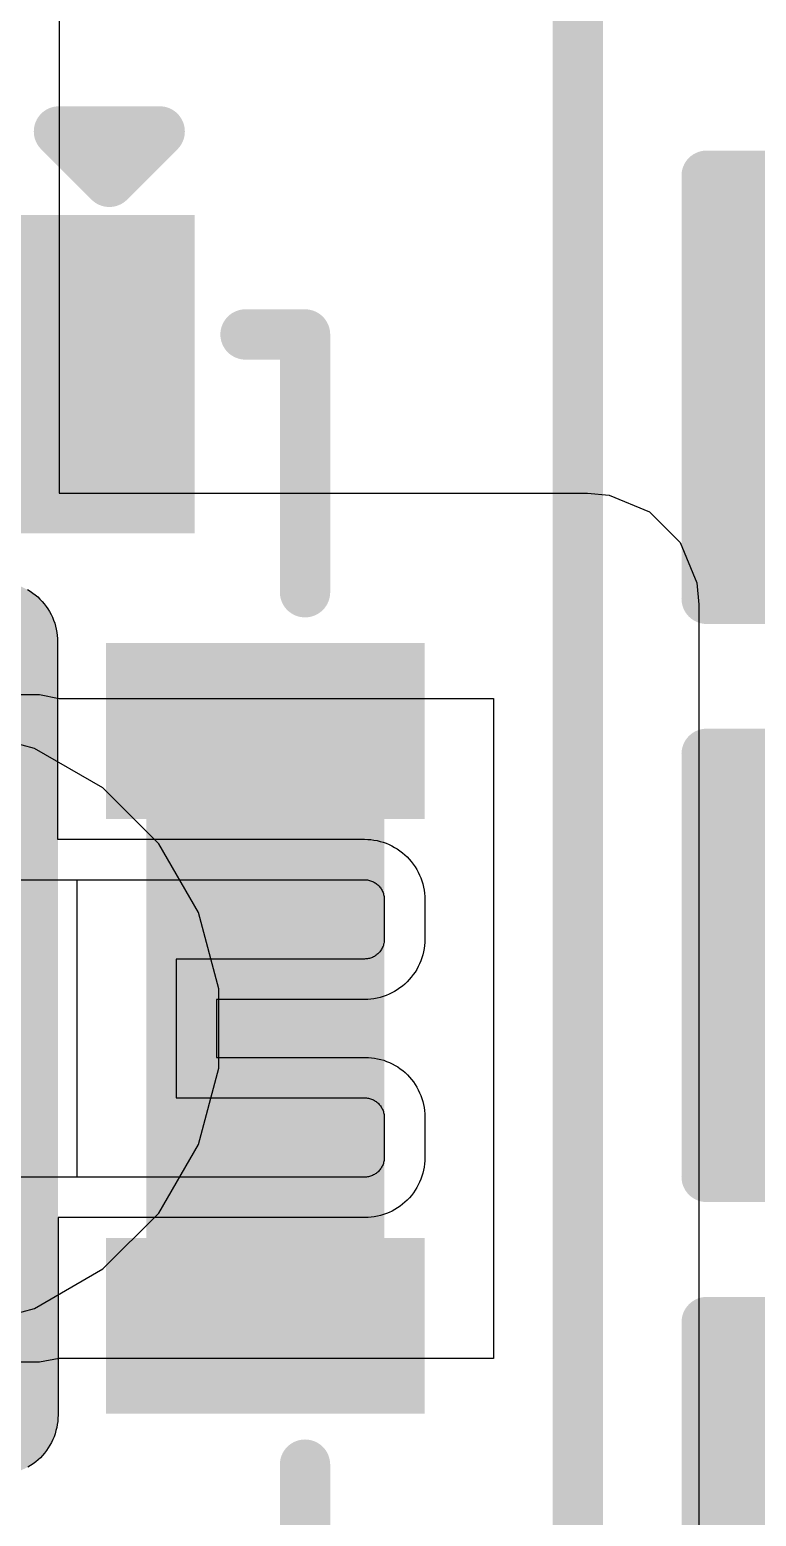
# Model space of a CAD drawing. Header units: inches. Extents: x -9 to 196, y -9 to 68.
# Drawn here: x 46.557 to 48.389, y 10.924 to 14.672 of the extents above; entities that cross this region are included whole.
import ezdxf

# ---------------------------------------------------------------- set-up
doc = ezdxf.new("R2010")
doc.units = ezdxf.units.IN
for name, color, linetype in [('Bottom Solder', 6, 'Continuous'), ('Power 3V3', 76, 'Continuous'), ('Top Layer', 1, 'Continuous'), ('Top Overlay', 2, 'Continuous'), ('Top Paste', 8, 'Continuous'), ('Top Solder', 216, 'Continuous')]:
    doc.layers.add(name, color=color, linetype=linetype)

# ---------------------------------------------------------------- blocks, each defined once
blk = doc.blocks.new('20_VQFN__3_5_4_5__5')
at = {"layer": 'Bottom Solder'}
h = blk.add_hatch(color=6, dxfattribs=at)
edge = h.paths.add_edge_path()
edge.add_arc((0, 1.275), 0.3516, 0, 360)
at = {"layer": 'Top Layer'}
for points in [[(-0.87, 2.45), (-0.63, 2.45), (-0.63, 1.85), (-0.87, 1.85)], [(0.63, 2.45), (0.87, 2.45), (0.87, 1.85), (0.63, 1.85)], [(-1.95, 1.87), (-1.35, 1.87), (-1.35, 1.63), (-1.95, 1.63)]]:
    blk.add_hatch(color=1, dxfattribs=at).paths.add_polyline_path(points)
at = {"layer": 'Top Paste'}
for points in [[(-0.87, 2.45), (-0.63, 2.45), (-0.63, 1.85), (-0.87, 1.85)], [(0.63, 2.45), (0.87, 2.45), (0.87, 1.85), (0.63, 1.85)], [(-1.95, 1.87), (-1.35, 1.87), (-1.35, 1.63), (-1.95, 1.63)]]:
    blk.add_hatch(color=8, dxfattribs=at).paths.add_polyline_path(points)
at = {"layer": 'Top Solder'}
for points in [[(-0.9716, 2.5516), (-0.5284, 2.5516), (-0.5284, 1.7484), (-0.9716, 1.7484)], [(0.5284, 2.5516), (0.9716, 2.5516), (0.9716, 1.7484), (0.5284, 1.7484)], [(-2.0516, 1.9716), (-1.2484, 1.9716), (-1.2484, 1.5284), (-2.0516, 1.5284)]]:
    blk.add_hatch(color=216, dxfattribs=at).paths.add_polyline_path(points)
h = blk.add_hatch(color=216, dxfattribs=at)
edge = h.paths.add_edge_path()
edge.add_arc((-0.9738, 1.4738), 0.1528, 90, 180)
edge.add_line((-1.1266, 1.4738), (-1.1266, -1.4737))
edge.add_arc((-0.9738, -1.4737), 0.1528, 180, 270)
edge.add_line((-0.9738, -1.6266), (0.9738, -1.6266))
edge.add_arc((0.9738, -1.4737), 0.1528, 270, 360)
edge.add_line((1.1266, -1.4737), (1.1266, 1.4738))
edge.add_arc((0.9738, 1.4738), 0.1528, 0, 90)
edge.add_line((0.9738, 1.6266), (-0.9738, 1.6266))
h = blk.add_hatch(color=216, dxfattribs=at)
edge = h.paths.add_edge_path()
edge.add_arc((0, 1.275), 0.3516, 0, 360)
at = {"layer": 'Top Layer'}
for p, q in [((-0.3604, 2.4354), (-0.3585, 2.4372)), ((-0.3585, 2.4372), (-0.3565, 2.4389)), ((-0.3565, 2.4389), (-0.3544, 2.4405)), ((-0.3544, 2.4405), (-0.3522, 2.4419)), ((-0.3522, 2.4419), (-0.35, 2.4433)), ((-0.35, 2.4433), (-0.3477, 2.4446)), ((-0.3477, 2.4446), (-0.3453, 2.4457)), ((-0.3453, 2.4457), (-0.3429, 2.4467)), ((-0.3429, 2.4467), (-0.3405, 2.4476)), ((-0.3405, 2.4476), (-0.3379, 2.4483)), ((-0.3379, 2.4483), (-0.3354, 2.4489)), ((-0.3354, 2.4489), (-0.3328, 2.4494)), ((-0.3328, 2.4494), (-0.3302, 2.4497)), ((-0.3302, 2.4497), (-0.3276, 2.4499)), ((-0.3276, 2.4499), (-0.325, 2.45)), ((-0.325, 2.45), (-0.225, 2.45)), ((-0.225, 2.45), (-0.2224, 2.4499)), ((-0.2224, 2.4499), (-0.2198, 2.4497)), ((-0.2198, 2.4497), (-0.2172, 2.4494)), ((-0.2172, 2.4494), (-0.2146, 2.4489)), ((-0.2146, 2.4489), (-0.2121, 2.4483)), ((-0.2121, 2.4483), (-0.2095, 2.4476)), ((-0.2095, 2.4476), (-0.2071, 2.4467)), ((-0.2071, 2.4467), (-0.2047, 2.4457)), ((-0.2047, 2.4457), (-0.2023, 2.4446)), ((-0.2023, 2.4446), (-0.2, 2.4433)), ((-0.2, 2.4433), (-0.1978, 2.4419)), ((-0.1978, 2.4419), (-0.1956, 2.4405)), ((-0.1956, 2.4405), (-0.1935, 2.4389)), ((-0.1935, 2.4389), (-0.1915, 2.4372)), ((-0.1915, 2.4372), (-0.1896, 2.4354)), ((0.1896, 2.4354), (0.1915, 2.4372)), ((0.1915, 2.4372), (0.1935, 2.4389)), ((0.1935, 2.4389), (0.1956, 2.4405)), ((0.1956, 2.4405), (0.1978, 2.4419)), ((0.1978, 2.4419), (0.2, 2.4433)), ((0.2, 2.4433), (0.2023, 2.4446)), ((0.2023, 2.4446), (0.2047, 2.4457)), ((0.2047, 2.4457), (0.2071, 2.4467)), ((0.2071, 2.4467), (0.2095, 2.4476)), ((0.2095, 2.4476), (0.2121, 2.4483)), ((0.2121, 2.4483), (0.2146, 2.4489)), ((0.2146, 2.4489), (0.2172, 2.4494)), ((0.2172, 2.4494), (0.2198, 2.4497)), ((0.2198, 2.4497), (0.2224, 2.4499)), ((0.2224, 2.4499), (0.225, 2.45)), ((0.225, 2.45), (0.325, 2.45)), ((0.325, 2.45), (0.3276, 2.4499)), ((0.3276, 2.4499), (0.3302, 2.4497)), ((0.3302, 2.4497), (0.3328, 2.4494)), ((0.3328, 2.4494), (0.3354, 2.4489)), ((0.3354, 2.4489), (0.3379, 2.4483)), ((0.3379, 2.4483), (0.3405, 2.4476)), ((0.3405, 2.4476), (0.3429, 2.4467)), ((0.3429, 2.4467), (0.3453, 2.4457)), ((0.3453, 2.4457), (0.3477, 2.4446)), ((0.3477, 2.4446), (0.35, 2.4433)), ((0.35, 2.4433), (0.3522, 2.4419)), ((0.3522, 2.4419), (0.3544, 2.4405)), ((0.3544, 2.4405), (0.3565, 2.4389)), ((0.3565, 2.4389), (0.3585, 2.4372)), ((0.3585, 2.4372), (0.3604, 2.4354)), ((-0.375, 2.4), (-0.3749, 2.4026)), ((-0.375, 1.525), (-0.375, 2.4)), ((-0.3749, 2.4026), (-0.3747, 2.4052)), ((-0.3747, 2.4052), (-0.3744, 2.4078)), ((-0.3744, 2.4078), (-0.3739, 2.4104)), ((-0.3739, 2.4104), (-0.3733, 2.4129)), ((-0.3733, 2.4129), (-0.3726, 2.4155)), ((-0.3726, 2.4155), (-0.3717, 2.4179)), ((-0.3717, 2.4179), (-0.3707, 2.4203)), ((-0.3707, 2.4203), (-0.3695, 2.4227)), ((-0.3695, 2.4227), (-0.3683, 2.425)), ((-0.3683, 2.425), (-0.3669, 2.4272)), ((-0.3669, 2.4272), (-0.3655, 2.4294)), ((-0.3655, 2.4294), (-0.3639, 2.4315)), ((-0.3639, 2.4315), (-0.3622, 2.4335)), ((-0.3622, 2.4335), (-0.3604, 2.4354)), ((-0.1896, 2.4354), (-0.1878, 2.4335)), ((-0.1878, 2.4335), (-0.1861, 2.4315)), ((-0.1861, 2.4315), (-0.1845, 2.4294)), ((-0.1845, 2.4294), (-0.1831, 2.4272)), ((-0.1831, 2.4272), (-0.1817, 2.425)), ((-0.1817, 2.425), (-0.1804, 2.4227)), ((-0.1804, 2.4227), (-0.1793, 2.4203)), ((-0.1793, 2.4203), (-0.1783, 2.4179)), ((-0.1783, 2.4179), (-0.1774, 2.4155)), ((-0.1774, 2.4155), (-0.1767, 2.4129)), ((-0.1767, 2.4129), (-0.1761, 2.4104)), ((-0.1761, 2.4104), (-0.1756, 2.4078)), ((-0.1756, 2.4078), (-0.1753, 2.4052)), ((-0.1753, 2.4052), (-0.1751, 2.4026)), ((-0.1751, 2.4026), (-0.175, 2.4)), ((-0.175, 2.4), (-0.175, 1.925)), ((0.175, 2.4), (0.1751, 2.4026)), ((0.175, 1.925), (0.175, 2.4)), ((0.1751, 2.4026), (0.1753, 2.4052)), ((0.1753, 2.4052), (0.1756, 2.4078)), ((0.1756, 2.4078), (0.1761, 2.4104)), ((0.1761, 2.4104), (0.1767, 2.4129)), ((0.1767, 2.4129), (0.1774, 2.4155)), ((0.1774, 2.4155), (0.1783, 2.4179)), ((0.1783, 2.4179), (0.1793, 2.4203)), ((0.1793, 2.4203), (0.1804, 2.4227)), ((0.1804, 2.4227), (0.1817, 2.425)), ((0.1817, 2.425), (0.1831, 2.4272)), ((0.1831, 2.4272), (0.1845, 2.4294)), ((0.1845, 2.4294), (0.1861, 2.4315)), ((0.1861, 2.4315), (0.1878, 2.4335)), ((0.1878, 2.4335), (0.1896, 2.4354)), ((0.3604, 2.4354), (0.3622, 2.4335)), ((0.3622, 2.4335), (0.3639, 2.4315)), ((0.3639, 2.4315), (0.3655, 2.4294)), ((0.3655, 2.4294), (0.3669, 2.4272)), ((0.3669, 2.4272), (0.3683, 2.425)), ((0.3683, 2.425), (0.3695, 2.4227)), ((0.3695, 2.4227), (0.3707, 2.4203)), ((0.3707, 2.4203), (0.3717, 2.4179)), ((0.3717, 2.4179), (0.3726, 2.4155)), ((0.3726, 2.4155), (0.3733, 2.4129)), ((0.3733, 2.4129), (0.3739, 2.4104)), ((0.3739, 2.4104), (0.3744, 2.4078)), ((0.3744, 2.4078), (0.3747, 2.4052)), ((0.3747, 2.4052), (0.3749, 2.4026)), ((0.3749, 2.4026), (0.375, 2.4)), ((0.375, 2.4), (0.375, 1.525)), ((-0.175, 1.925), (0.175, 1.925))]:
    blk.add_line(p, q, dxfattribs=at)
at = {"layer": 'Top Overlay'}
for points in [[(-1.75, 2.1, 0.127, 0.127, 0), (-1.75, 2.25, 0.127, 0.127, 0)], [(-1.1, 2.25, 0.127, 0.127, 0), (-1.75, 2.25, 0.127, 0.127, 0)], [(1.75, 2.25, 0.127, 0.127, 0), (1.1, 2.25, 0.127, 0.127, 0)], [(-2.135, 1.7564, 0.127, 0.127, 0), (-2.262, 1.8834, 0.127, 0.127, 0)], [(-2.262, 1.6294, 0.127, 0.127, 0), (-2.262, 1.8834, 0.127, 0.127, 0)], [(-2.262, 1.6294, 0.127, 0.127, 0), (-2.135, 1.7564, 0.127, 0.127, 0)]]:
    blk.add_lwpolyline(points, format="xyseb", dxfattribs=at)
for points in [[(-1.7817, 2.25, 0.0635, 0.0635, 1), (-1.7182, 2.25, 0.0635, 0.0635, 1)], [(-1.7817, 2.25, 0.0635, 0.0635, 1), (-1.7182, 2.25, 0.0635, 0.0635, 1)], [(-1.1318, 2.25, 0.0635, 0.0635, 1), (-1.0683, 2.25, 0.0635, 0.0635, 1)], [(1.0683, 2.25, 0.0635, 0.0635, 1), (1.1318, 2.25, 0.0635, 0.0635, 1)], [(-1.7818, 2.1, 0.0635, 0.0635, 1), (-1.7183, 2.1, 0.0635, 0.0635, 1)], [(-2.2937, 1.8834, 0.0635, 0.0635, 1), (-2.2302, 1.8834, 0.0635, 0.0635, 1)], [(-2.2937, 1.8834, 0.0635, 0.0635, 1), (-2.2302, 1.8834, 0.0635, 0.0635, 1)], [(-2.1667, 1.7564, 0.0635, 0.0635, 1), (-2.1032, 1.7564, 0.0635, 0.0635, 1)], [(-2.1667, 1.7564, 0.0635, 0.0635, 1), (-2.1032, 1.7564, 0.0635, 0.0635, 1)], [(-2.2937, 1.6294, 0.0635, 0.0635, 1), (-2.2302, 1.6294, 0.0635, 0.0635, 1)], [(-2.2937, 1.6294, 0.0635, 0.0635, 1), (-2.2302, 1.6294, 0.0635, 0.0635, 1)]]:
    blk.add_lwpolyline(points, format="xyseb", close=True, dxfattribs=at)
at = {"layer": 'Top Paste'}
for p, q in [((-0.3604, 2.4354), (-0.3585, 2.4372)), ((-0.3585, 2.4372), (-0.3565, 2.4389)), ((-0.3565, 2.4389), (-0.3544, 2.4405)), ((-0.3544, 2.4405), (-0.3522, 2.4419)), ((-0.3522, 2.4419), (-0.35, 2.4433)), ((-0.35, 2.4433), (-0.3477, 2.4446)), ((-0.3477, 2.4446), (-0.3453, 2.4457)), ((-0.3453, 2.4457), (-0.3429, 2.4467)), ((-0.3429, 2.4467), (-0.3405, 2.4476)), ((-0.3405, 2.4476), (-0.3379, 2.4483)), ((-0.3379, 2.4483), (-0.3354, 2.4489)), ((-0.3354, 2.4489), (-0.3328, 2.4494)), ((-0.3328, 2.4494), (-0.3302, 2.4497)), ((-0.3302, 2.4497), (-0.3276, 2.4499)), ((-0.3276, 2.4499), (-0.325, 2.45)), ((-0.325, 2.45), (-0.225, 2.45)), ((-0.225, 2.45), (-0.2224, 2.4499)), ((-0.2224, 2.4499), (-0.2198, 2.4497)), ((-0.2198, 2.4497), (-0.2172, 2.4494)), ((-0.2172, 2.4494), (-0.2146, 2.4489)), ((-0.2146, 2.4489), (-0.2121, 2.4483)), ((-0.2121, 2.4483), (-0.2095, 2.4476)), ((-0.2095, 2.4476), (-0.2071, 2.4467)), ((-0.2071, 2.4467), (-0.2047, 2.4457)), ((-0.2047, 2.4457), (-0.2023, 2.4446)), ((-0.2023, 2.4446), (-0.2, 2.4433)), ((-0.2, 2.4433), (-0.1978, 2.4419)), ((-0.1978, 2.4419), (-0.1956, 2.4405)), ((-0.1956, 2.4405), (-0.1935, 2.4389)), ((-0.1935, 2.4389), (-0.1915, 2.4372)), ((-0.1915, 2.4372), (-0.1896, 2.4354)), ((0.1896, 2.4354), (0.1915, 2.4372)), ((0.1915, 2.4372), (0.1935, 2.4389)), ((0.1935, 2.4389), (0.1956, 2.4405)), ((0.1956, 2.4405), (0.1978, 2.4419)), ((0.1978, 2.4419), (0.2, 2.4433)), ((0.2, 2.4433), (0.2023, 2.4446)), ((0.2023, 2.4446), (0.2047, 2.4457)), ((0.2047, 2.4457), (0.2071, 2.4467)), ((0.2071, 2.4467), (0.2095, 2.4476)), ((0.2095, 2.4476), (0.2121, 2.4483)), ((0.2121, 2.4483), (0.2146, 2.4489)), ((0.2146, 2.4489), (0.2172, 2.4494)), ((0.2172, 2.4494), (0.2198, 2.4497)), ((0.2198, 2.4497), (0.2224, 2.4499)), ((0.2224, 2.4499), (0.225, 2.45)), ((0.225, 2.45), (0.325, 2.45)), ((0.325, 2.45), (0.3276, 2.4499)), ((0.3276, 2.4499), (0.3302, 2.4497)), ((0.3302, 2.4497), (0.3328, 2.4494)), ((0.3328, 2.4494), (0.3354, 2.4489)), ((0.3354, 2.4489), (0.3379, 2.4483)), ((0.3379, 2.4483), (0.3405, 2.4476)), ((0.3405, 2.4476), (0.3429, 2.4467)), ((0.3429, 2.4467), (0.3453, 2.4457)), ((0.3453, 2.4457), (0.3477, 2.4446)), ((0.3477, 2.4446), (0.35, 2.4433)), ((0.35, 2.4433), (0.3522, 2.4419)), ((0.3522, 2.4419), (0.3544, 2.4405)), ((0.3544, 2.4405), (0.3565, 2.4389)), ((0.3565, 2.4389), (0.3585, 2.4372)), ((0.3585, 2.4372), (0.3604, 2.4354)), ((-0.375, 2.4), (-0.3749, 2.4026)), ((-0.375, 1.675), (-0.375, 2.4)), ((-0.3749, 2.4026), (-0.3747, 2.4052)), ((-0.3747, 2.4052), (-0.3744, 2.4078)), ((-0.3744, 2.4078), (-0.3739, 2.4104)), ((-0.3739, 2.4104), (-0.3733, 2.4129)), ((-0.3733, 2.4129), (-0.3726, 2.4155)), ((-0.3726, 2.4155), (-0.3717, 2.4179)), ((-0.3717, 2.4179), (-0.3707, 2.4203)), ((-0.3707, 2.4203), (-0.3695, 2.4227)), ((-0.3695, 2.4227), (-0.3683, 2.425)), ((-0.3683, 2.425), (-0.3669, 2.4272)), ((-0.3669, 2.4272), (-0.3655, 2.4294)), ((-0.3655, 2.4294), (-0.3639, 2.4315)), ((-0.3639, 2.4315), (-0.3622, 2.4335)), ((-0.3622, 2.4335), (-0.3604, 2.4354)), ((-0.1896, 2.4354), (-0.1878, 2.4335)), ((-0.1878, 2.4335), (-0.1861, 2.4315)), ((-0.1861, 2.4315), (-0.1845, 2.4294)), ((-0.1845, 2.4294), (-0.1831, 2.4272)), ((-0.1831, 2.4272), (-0.1817, 2.425)), ((-0.1817, 2.425), (-0.1804, 2.4227)), ((-0.1804, 2.4227), (-0.1793, 2.4203)), ((-0.1793, 2.4203), (-0.1783, 2.4179)), ((-0.1783, 2.4179), (-0.1774, 2.4155)), ((-0.1774, 2.4155), (-0.1767, 2.4129)), ((-0.1767, 2.4129), (-0.1761, 2.4104)), ((-0.1761, 2.4104), (-0.1756, 2.4078)), ((-0.1756, 2.4078), (-0.1753, 2.4052)), ((-0.1753, 2.4052), (-0.1751, 2.4026)), ((-0.1751, 2.4026), (-0.175, 2.4)), ((-0.175, 2.4), (-0.175, 1.925)), ((0.175, 2.4), (0.1751, 2.4026)), ((0.175, 1.925), (0.175, 2.4)), ((0.1751, 2.4026), (0.1753, 2.4052)), ((0.1753, 2.4052), (0.1756, 2.4078)), ((0.1756, 2.4078), (0.1761, 2.4104)), ((0.1761, 2.4104), (0.1767, 2.4129)), ((0.1767, 2.4129), (0.1774, 2.4155)), ((0.1774, 2.4155), (0.1783, 2.4179)), ((0.1783, 2.4179), (0.1793, 2.4203)), ((0.1793, 2.4203), (0.1804, 2.4227)), ((0.1804, 2.4227), (0.1817, 2.425)), ((0.1817, 2.425), (0.1831, 2.4272)), ((0.1831, 2.4272), (0.1845, 2.4294)), ((0.1845, 2.4294), (0.1861, 2.4315)), ((0.1861, 2.4315), (0.1878, 2.4335)), ((0.1878, 2.4335), (0.1896, 2.4354)), ((0.3604, 2.4354), (0.3622, 2.4335)), ((0.3622, 2.4335), (0.3639, 2.4315)), ((0.3639, 2.4315), (0.3655, 2.4294)), ((0.3655, 2.4294), (0.3669, 2.4272)), ((0.3669, 2.4272), (0.3683, 2.425)), ((0.3683, 2.425), (0.3695, 2.4227)), ((0.3695, 2.4227), (0.3707, 2.4203)), ((0.3707, 2.4203), (0.3717, 2.4179)), ((0.3717, 2.4179), (0.3726, 2.4155)), ((0.3726, 2.4155), (0.3733, 2.4129)), ((0.3733, 2.4129), (0.3739, 2.4104)), ((0.3739, 2.4104), (0.3744, 2.4078)), ((0.3744, 2.4078), (0.3747, 2.4052)), ((0.3747, 2.4052), (0.3749, 2.4026)), ((0.3749, 2.4026), (0.375, 2.4)), ((0.375, 2.4), (0.375, 1.675)), ((-0.175, 1.925), (0.175, 1.925)), ((0.375, 1.675), (-0.375, 1.675))]:
    blk.add_line(p, q, dxfattribs=at)
at = {"layer": 'Top Solder'}
for p, q in [((-0.3566, 2.5487), (-0.3488, 2.5501)), ((-0.3488, 2.5501), (-0.3409, 2.5512)), ((-0.3409, 2.5512), (-0.333, 2.5518)), ((-0.333, 2.5518), (-0.325, 2.552)), ((-0.325, 2.552), (-0.225, 2.552)), ((-0.225, 2.552), (-0.217, 2.5518)), ((-0.217, 2.5518), (-0.2091, 2.5512)), ((-0.2091, 2.5512), (-0.2012, 2.5501)), ((-0.2012, 2.5501), (-0.1934, 2.5487)), ((0.1918, 2.5487), (0.1995, 2.5502)), ((0.1995, 2.5502), (0.2073, 2.5512)), ((0.2073, 2.5512), (0.2152, 2.5518)), ((0.2152, 2.5518), (0.223, 2.552)), ((0.223, 2.552), (0.326, 2.552)), ((0.326, 2.552), (0.3339, 2.5518)), ((0.3339, 2.5518), (0.3418, 2.5512)), ((0.3418, 2.5512), (0.3496, 2.5501)), ((0.3496, 2.5501), (0.3574, 2.5487)), ((-0.4325, 2.5075), (-0.4267, 2.513)), ((-0.4267, 2.513), (-0.4207, 2.5181)), ((-0.4207, 2.5181), (-0.4143, 2.523)), ((-0.4143, 2.523), (-0.4078, 2.5275)), ((-0.4078, 2.5275), (-0.401, 2.5316)), ((-0.401, 2.5316), (-0.394, 2.5354)), ((-0.394, 2.5354), (-0.3868, 2.5389)), ((-0.3868, 2.5389), (-0.3795, 2.5419)), ((-0.3795, 2.5419), (-0.372, 2.5446)), ((-0.372, 2.5446), (-0.3643, 2.5468)), ((-0.3643, 2.5468), (-0.3566, 2.5487)), ((-0.1934, 2.5487), (-0.1857, 2.5468)), ((-0.1857, 2.5468), (-0.178, 2.5446)), ((-0.178, 2.5446), (-0.1705, 2.5419)), ((-0.1705, 2.5419), (-0.1632, 2.5389)), ((-0.1632, 2.5389), (-0.156, 2.5354)), ((-0.156, 2.5354), (-0.149, 2.5316)), ((-0.149, 2.5316), (-0.1422, 2.5275)), ((-0.1422, 2.5275), (-0.1357, 2.523)), ((-0.1357, 2.523), (-0.1293, 2.5181)), ((-0.1293, 2.5181), (-0.1233, 2.513)), ((-0.1233, 2.513), (-0.1175, 2.5075)), ((0.1169, 2.5081), (0.1226, 2.5135)), ((0.1226, 2.5135), (0.1286, 2.5186)), ((0.1286, 2.5186), (0.1348, 2.5234)), ((0.1348, 2.5234), (0.1413, 2.5278)), ((0.1413, 2.5278), (0.148, 2.5319)), ((0.148, 2.5319), (0.1549, 2.5357)), ((0.1549, 2.5357), (0.162, 2.539)), ((0.162, 2.539), (0.1692, 2.542)), ((0.1692, 2.542), (0.1766, 2.5447)), ((0.1766, 2.5447), (0.1842, 2.5469)), ((0.1842, 2.5469), (0.1918, 2.5487)), ((0.3574, 2.5487), (0.3651, 2.5469)), ((0.3651, 2.5469), (0.3727, 2.5446)), ((0.3727, 2.5446), (0.3801, 2.542)), ((0.3801, 2.542), (0.3874, 2.539)), ((0.3874, 2.539), (0.3946, 2.5355)), ((0.3946, 2.5355), (0.4015, 2.5318)), ((0.4015, 2.5318), (0.4082, 2.5276)), ((0.4082, 2.5276), (0.4148, 2.5232)), ((0.4148, 2.5232), (0.421, 2.5184)), ((0.421, 2.5184), (0.427, 2.5132)), ((0.427, 2.5132), (0.4328, 2.5078)), ((-0.4604, 2.469), (-0.4566, 2.476)), ((-0.4566, 2.476), (-0.4525, 2.4828)), ((-0.4525, 2.4828), (-0.448, 2.4893)), ((-0.448, 2.4893), (-0.4431, 2.4957)), ((-0.4431, 2.4957), (-0.438, 2.5017)), ((-0.438, 2.5017), (-0.4325, 2.5075)), ((-0.1175, 2.5075), (-0.112, 2.5017)), ((-0.112, 2.5017), (-0.1069, 2.4957)), ((-0.1069, 2.4957), (-0.102, 2.4893)), ((-0.102, 2.4893), (-0.0975, 2.4828)), ((-0.0975, 2.4828), (-0.0934, 2.476)), ((-0.0934, 2.476), (-0.0896, 2.469)), ((0.0893, 2.4701), (0.0931, 2.477)), ((0.0931, 2.477), (0.0972, 2.4837)), ((0.0972, 2.4837), (0.1016, 2.4902)), ((0.1016, 2.4902), (0.1064, 2.4964)), ((0.1064, 2.4964), (0.1115, 2.5024)), ((0.1115, 2.5024), (0.1169, 2.5081)), ((0.4328, 2.5078), (0.4382, 2.502)), ((0.4382, 2.502), (0.4433, 2.496)), ((0.4433, 2.496), (0.4482, 2.4898)), ((0.4482, 2.4898), (0.4526, 2.4832)), ((0.4526, 2.4832), (0.4568, 2.4765)), ((0.4568, 2.4765), (0.4605, 2.4696)), ((-0.4737, 2.4316), (-0.4718, 2.4393)), ((-0.4718, 2.4393), (-0.4696, 2.447)), ((-0.4696, 2.447), (-0.4669, 2.4545)), ((-0.4669, 2.4545), (-0.4639, 2.4618)), ((-0.4639, 2.4618), (-0.4604, 2.469)), ((-0.0896, 2.469), (-0.0861, 2.4618)), ((-0.0861, 2.4618), (-0.0831, 2.4545)), ((-0.0831, 2.4545), (-0.0804, 2.447)), ((-0.0804, 2.447), (-0.0782, 2.4393)), ((-0.0782, 2.4393), (-0.0763, 2.4316)), ((0.0763, 2.4332), (0.0781, 2.4408)), ((0.0781, 2.4408), (0.0803, 2.4484)), ((0.0803, 2.4484), (0.083, 2.4558)), ((0.083, 2.4558), (0.086, 2.463)), ((0.086, 2.463), (0.0893, 2.4701)), ((0.4605, 2.4696), (0.4639, 2.4624)), ((0.4639, 2.4624), (0.467, 2.4551)), ((0.467, 2.4551), (0.4696, 2.4477)), ((0.4696, 2.4477), (0.4719, 2.4401)), ((0.4719, 2.4401), (0.4737, 2.4324)), ((-0.477, 2.4), (-0.4768, 2.408)), ((-0.477, 1.627), (-0.477, 2.4)), ((-0.4768, 2.408), (-0.4762, 2.4159)), ((-0.4762, 2.4159), (-0.4751, 2.4238)), ((-0.4751, 2.4238), (-0.4737, 2.4316)), ((-0.0763, 2.4316), (-0.0749, 2.4238)), ((-0.0749, 2.4238), (-0.0738, 2.4159)), ((-0.0738, 2.4159), (-0.0732, 2.408)), ((-0.0732, 2.408), (-0.073, 2.4)), ((-0.073, 2.4), (-0.073, 2.027)), ((0.073, 2.402), (0.0732, 2.4099)), ((0.073, 2.027), (0.073, 2.402)), ((0.0732, 2.4099), (0.0738, 2.4177)), ((0.0738, 2.4177), (0.0748, 2.4255)), ((0.0748, 2.4255), (0.0763, 2.4332)), ((0.4737, 2.4324), (0.4751, 2.4246)), ((0.4751, 2.4246), (0.4762, 2.4168)), ((0.4762, 2.4168), (0.4768, 2.4089)), ((0.4768, 2.4089), (0.477, 2.401)), ((0.477, 2.401), (0.477, 1.627)), ((-0.073, 2.027), (0.073, 2.027)), ((-1.044, 1.6094), (-1.0368, 1.6129)), ((-1.0368, 1.6129), (-1.0295, 1.6159)), ((-1.0295, 1.6159), (-1.022, 1.6186)), ((-1.022, 1.6186), (-1.0143, 1.6208)), ((-1.0143, 1.6208), (-1.0066, 1.6227)), ((-1.0066, 1.6227), (-0.9988, 1.6241)), ((-0.9988, 1.6241), (-0.9909, 1.6252)), ((-0.9909, 1.6252), (-0.983, 1.6258)), ((-0.983, 1.6258), (-0.975, 1.626)), ((-0.975, 1.626), (-0.478, 1.626)), ((-0.478, 1.626), (-0.4779, 1.626)), ((-0.4779, 1.626), (-0.4779, 1.626)), ((-0.4779, 1.626), (-0.4778, 1.626)), ((-0.4778, 1.626), (-0.4778, 1.626)), ((-0.4778, 1.626), (-0.4777, 1.626)), ((-0.4777, 1.626), (-0.4777, 1.6261)), ((-0.4777, 1.6261), (-0.4776, 1.6261)), ((-0.4776, 1.6261), (-0.4776, 1.6261)), ((-0.4776, 1.6261), (-0.4775, 1.6261)), ((-0.4775, 1.6261), (-0.4775, 1.6262)), ((-0.4775, 1.6262), (-0.4774, 1.6262)), ((-0.4775, 1.6261), (-0.4775, 1.6261)), ((-0.4774, 1.6262), (-0.4773, 1.6263)), ((-0.4774, 1.6262), (-0.4774, 1.6262)), ((-0.4773, 1.6263), (-0.4772, 1.6264)), ((-0.4773, 1.6263), (-0.4773, 1.6263)), ((-0.4773, 1.6263), (-0.4773, 1.6263)), ((-0.4772, 1.6264), (-0.4772, 1.6265)), ((-0.4772, 1.6265), (-0.4771, 1.6265)), ((-0.4772, 1.6264), (-0.4772, 1.6264)), ((-0.4771, 1.6266), (-0.4771, 1.6267)), ((-0.4771, 1.6267), (-0.477, 1.6267)), ((-0.4771, 1.6265), (-0.4771, 1.6266)), ((-0.4771, 1.6266), (-0.4771, 1.6266)), ((-0.4771, 1.6265), (-0.4771, 1.6265)), ((-0.477, 1.6269), (-0.477, 1.627)), ((-0.477, 1.627), (-0.477, 1.627)), ((-0.477, 1.6268), (-0.477, 1.6269)), ((-0.477, 1.6267), (-0.477, 1.6268)), ((-0.477, 1.6268), (-0.477, 1.6268)), ((0.477, 1.627), (0.975, 1.627)), ((0.975, 1.627), (0.983, 1.6268)), ((0.983, 1.6268), (0.9909, 1.6262)), ((0.9909, 1.6262), (0.9988, 1.6251)), ((0.9988, 1.6251), (1.0066, 1.6237)), ((1.0066, 1.6237), (1.0143, 1.6218)), ((1.0143, 1.6218), (1.022, 1.6196)), ((1.022, 1.6196), (1.0295, 1.6169)), ((1.0295, 1.6169), (1.0368, 1.6139)), ((1.0368, 1.6139), (1.044, 1.6104)), ((-1.0931, 1.5697), (-1.088, 1.5757)), ((-1.088, 1.5757), (-1.0825, 1.5815)), ((-1.0825, 1.5815), (-1.0767, 1.587)), ((-1.0767, 1.587), (-1.0707, 1.5921)), ((-1.0707, 1.5921), (-1.0643, 1.597)), ((-1.0643, 1.597), (-1.0578, 1.6015)), ((-1.0578, 1.6015), (-1.051, 1.6056)), ((-1.051, 1.6056), (-1.044, 1.6094)), ((1.044, 1.6104), (1.051, 1.6066)), ((1.051, 1.6066), (1.0578, 1.6025)), ((1.0578, 1.6025), (1.0643, 1.598)), ((1.0643, 1.598), (1.0707, 1.5931)), ((1.0707, 1.5931), (1.0767, 1.588)), ((1.0767, 1.588), (1.0825, 1.5825)), ((1.0825, 1.5825), (1.088, 1.5767)), ((1.088, 1.5767), (1.0931, 1.5707)), ((-1.1066, 1.55), (-1.1025, 1.5568)), ((-1.1025, 1.5568), (-1.098, 1.5633)), ((-1.098, 1.5633), (-1.0931, 1.5697)), ((1.0931, 1.5707), (1.098, 1.5643)), ((1.098, 1.5643), (1.1025, 1.5578)), ((1.1025, 1.5578), (1.1066, 1.551))]:
    blk.add_line(p, q, dxfattribs=at)
blk = doc.blocks.new('C___0603_50')
at = {"layer": 'Top Layer'}
for points in [[(-0.381, 0.4445), (-0.381, -0.4445), (-1.143, -0.4445), (-1.143, 0.4445)], [(1.143, 0.4445), (1.143, -0.4445), (0.381, -0.4445), (0.381, 0.4445)]]:
    blk.add_hatch(color=1, dxfattribs=at).paths.add_polyline_path(points)
at = {"layer": 'Top Paste'}
for points in [[(-0.381, 0.4445), (-0.381, -0.4445), (-1.143, -0.4445), (-1.143, 0.4445)], [(1.143, 0.4445), (1.143, -0.4445), (0.381, -0.4445), (0.381, 0.4445)]]:
    blk.add_hatch(color=8, dxfattribs=at).paths.add_polyline_path(points)
at = {"layer": 'Top Solder'}
for points in [[(-0.321, 0.5045), (-0.321, -0.5045), (-1.203, -0.5045), (-1.203, 0.5045)], [(1.203, 0.5045), (1.203, -0.5045), (0.321, -0.5045), (0.321, 0.5045)]]:
    blk.add_hatch(color=216, dxfattribs=at).paths.add_polyline_path(points)
at = {"layer": 'Top Overlay'}
for points in [[(-1.2446, 0.5334, 0.127, 0.127, 0), (-1.2446, -0.5334, 0.127, 0.127, 0)], [(-0.4572, 0.5334, 0.127, 0.127, 0), (-1.2446, 0.5334, 0.127, 0.127, 0)], [(1.2446, 0.5334, 0.127, 0.127, 0), (0.4572, 0.5334, 0.127, 0.127, 0)], [(1.2446, 0.5334, 0.127, 0.127, 0), (1.2446, -0.5334, 0.127, 0.127, 0)], [(-0.4572, -0.5334, 0.127, 0.127, 0), (-1.2446, -0.5334, 0.127, 0.127, 0)], [(1.2446, -0.5334, 0.127, 0.127, 0), (0.4572, -0.5334, 0.127, 0.127, 0)]]:
    blk.add_lwpolyline(points, format="xyseb", dxfattribs=at)
for points in [[(-1.2764, 0.5334, 0.0635, 0.0635, 1), (-1.2128, 0.5334, 0.0635, 0.0635, 1)], [(-1.2764, 0.5334, 0.0635, 0.0635, 1), (-1.2128, 0.5334, 0.0635, 0.0635, 1)], [(-0.4889, 0.5334, 0.0635, 0.0635, 1), (-0.4254, 0.5334, 0.0635, 0.0635, 1)], [(0.4254, 0.5334, 0.0635, 0.0635, 1), (0.4889, 0.5334, 0.0635, 0.0635, 1)], [(1.2128, 0.5334, 0.0635, 0.0635, 1), (1.2764, 0.5334, 0.0635, 0.0635, 1)], [(1.2128, 0.5334, 0.0635, 0.0635, 1), (1.2764, 0.5334, 0.0635, 0.0635, 1)], [(-1.2764, -0.5334, 0.0635, 0.0635, 1), (-1.2128, -0.5334, 0.0635, 0.0635, 1)], [(-1.2764, -0.5334, 0.0635, 0.0635, 1), (-1.2128, -0.5334, 0.0635, 0.0635, 1)], [(-0.4889, -0.5334, 0.0635, 0.0635, 1), (-0.4254, -0.5334, 0.0635, 0.0635, 1)], [(0.4254, -0.5334, 0.0635, 0.0635, 1), (0.4889, -0.5334, 0.0635, 0.0635, 1)], [(1.2128, -0.5334, 0.0635, 0.0635, 1), (1.2764, -0.5334, 0.0635, 0.0635, 1)], [(1.2128, -0.5334, 0.0635, 0.0635, 1), (1.2764, -0.5334, 0.0635, 0.0635, 1)]]:
    blk.add_lwpolyline(points, format="xyseb", close=True, dxfattribs=at)
blk = doc.blocks.new('C___0603_52')
at = {"layer": 'Top Layer'}
for points in [[(-0.381, 0.4445), (-0.381, -0.4445), (-1.143, -0.4445), (-1.143, 0.4445)], [(1.143, 0.4445), (1.143, -0.4445), (0.381, -0.4445), (0.381, 0.4445)]]:
    blk.add_hatch(color=1, dxfattribs=at).paths.add_polyline_path(points)
at = {"layer": 'Top Paste'}
for points in [[(-0.381, 0.4445), (-0.381, -0.4445), (-1.143, -0.4445), (-1.143, 0.4445)], [(1.143, 0.4445), (1.143, -0.4445), (0.381, -0.4445), (0.381, 0.4445)]]:
    blk.add_hatch(color=8, dxfattribs=at).paths.add_polyline_path(points)
at = {"layer": 'Top Solder'}
for points in [[(-0.321, 0.5045), (-0.321, -0.5045), (-1.203, -0.5045), (-1.203, 0.5045)], [(1.203, 0.5045), (1.203, -0.5045), (0.321, -0.5045), (0.321, 0.5045)]]:
    blk.add_hatch(color=216, dxfattribs=at).paths.add_polyline_path(points)
at = {"layer": 'Top Overlay'}
for points in [[(-1.2446, 0.5334, 0.127, 0.127, 0), (-1.2446, -0.5334, 0.127, 0.127, 0)], [(-0.4572, 0.5334, 0.127, 0.127, 0), (-1.2446, 0.5334, 0.127, 0.127, 0)], [(1.2446, 0.5334, 0.127, 0.127, 0), (0.4572, 0.5334, 0.127, 0.127, 0)], [(1.2446, 0.5334, 0.127, 0.127, 0), (1.2446, -0.5334, 0.127, 0.127, 0)], [(-0.4572, -0.5334, 0.127, 0.127, 0), (-1.2446, -0.5334, 0.127, 0.127, 0)], [(1.2446, -0.5334, 0.127, 0.127, 0), (0.4572, -0.5334, 0.127, 0.127, 0)]]:
    blk.add_lwpolyline(points, format="xyseb", dxfattribs=at)
for points in [[(-1.2764, 0.5334, 0.0635, 0.0635, 1), (-1.2128, 0.5334, 0.0635, 0.0635, 1)], [(-1.2764, 0.5334, 0.0635, 0.0635, 1), (-1.2128, 0.5334, 0.0635, 0.0635, 1)], [(-0.4889, 0.5334, 0.0635, 0.0635, 1), (-0.4254, 0.5334, 0.0635, 0.0635, 1)], [(0.4254, 0.5334, 0.0635, 0.0635, 1), (0.4889, 0.5334, 0.0635, 0.0635, 1)], [(1.2128, 0.5334, 0.0635, 0.0635, 1), (1.2764, 0.5334, 0.0635, 0.0635, 1)], [(1.2128, 0.5334, 0.0635, 0.0635, 1), (1.2764, 0.5334, 0.0635, 0.0635, 1)], [(-1.2764, -0.5334, 0.0635, 0.0635, 1), (-1.2128, -0.5334, 0.0635, 0.0635, 1)], [(-1.2764, -0.5334, 0.0635, 0.0635, 1), (-1.2128, -0.5334, 0.0635, 0.0635, 1)], [(-0.4889, -0.5334, 0.0635, 0.0635, 1), (-0.4254, -0.5334, 0.0635, 0.0635, 1)], [(0.4254, -0.5334, 0.0635, 0.0635, 1), (0.4889, -0.5334, 0.0635, 0.0635, 1)], [(1.2128, -0.5334, 0.0635, 0.0635, 1), (1.2764, -0.5334, 0.0635, 0.0635, 1)], [(1.2128, -0.5334, 0.0635, 0.0635, 1), (1.2764, -0.5334, 0.0635, 0.0635, 1)]]:
    blk.add_lwpolyline(points, format="xyseb", close=True, dxfattribs=at)
blk = doc.blocks.new('C___0603_53')
at = {"layer": 'Top Layer'}
for points in [[(-0.381, 0.4445), (-0.381, -0.4445), (-1.143, -0.4445), (-1.143, 0.4445)], [(1.143, 0.4445), (1.143, -0.4445), (0.381, -0.4445), (0.381, 0.4445)]]:
    blk.add_hatch(color=1, dxfattribs=at).paths.add_polyline_path(points)
at = {"layer": 'Top Paste'}
for points in [[(-0.381, 0.4445), (-0.381, -0.4445), (-1.143, -0.4445), (-1.143, 0.4445)], [(1.143, 0.4445), (1.143, -0.4445), (0.381, -0.4445), (0.381, 0.4445)]]:
    blk.add_hatch(color=8, dxfattribs=at).paths.add_polyline_path(points)
at = {"layer": 'Top Solder'}
for points in [[(-0.321, 0.5045), (-0.321, -0.5045), (-1.203, -0.5045), (-1.203, 0.5045)], [(1.203, 0.5045), (1.203, -0.5045), (0.321, -0.5045), (0.321, 0.5045)]]:
    blk.add_hatch(color=216, dxfattribs=at).paths.add_polyline_path(points)
at = {"layer": 'Top Overlay'}
for points in [[(-1.2446, 0.5334, 0.127, 0.127, 0), (-1.2446, -0.5334, 0.127, 0.127, 0)], [(-0.4572, 0.5334, 0.127, 0.127, 0), (-1.2446, 0.5334, 0.127, 0.127, 0)], [(1.2446, 0.5334, 0.127, 0.127, 0), (0.4572, 0.5334, 0.127, 0.127, 0)], [(1.2446, 0.5334, 0.127, 0.127, 0), (1.2446, -0.5334, 0.127, 0.127, 0)], [(-0.4572, -0.5334, 0.127, 0.127, 0), (-1.2446, -0.5334, 0.127, 0.127, 0)], [(1.2446, -0.5334, 0.127, 0.127, 0), (0.4572, -0.5334, 0.127, 0.127, 0)]]:
    blk.add_lwpolyline(points, format="xyseb", dxfattribs=at)
for points in [[(-1.2764, 0.5334, 0.0635, 0.0635, 1), (-1.2128, 0.5334, 0.0635, 0.0635, 1)], [(-1.2764, 0.5334, 0.0635, 0.0635, 1), (-1.2128, 0.5334, 0.0635, 0.0635, 1)], [(-0.4889, 0.5334, 0.0635, 0.0635, 1), (-0.4254, 0.5334, 0.0635, 0.0635, 1)], [(0.4254, 0.5334, 0.0635, 0.0635, 1), (0.4889, 0.5334, 0.0635, 0.0635, 1)], [(1.2128, 0.5334, 0.0635, 0.0635, 1), (1.2764, 0.5334, 0.0635, 0.0635, 1)], [(1.2128, 0.5334, 0.0635, 0.0635, 1), (1.2764, 0.5334, 0.0635, 0.0635, 1)], [(-1.2764, -0.5334, 0.0635, 0.0635, 1), (-1.2128, -0.5334, 0.0635, 0.0635, 1)], [(-1.2764, -0.5334, 0.0635, 0.0635, 1), (-1.2128, -0.5334, 0.0635, 0.0635, 1)], [(-0.4889, -0.5334, 0.0635, 0.0635, 1), (-0.4254, -0.5334, 0.0635, 0.0635, 1)], [(0.4254, -0.5334, 0.0635, 0.0635, 1), (0.4889, -0.5334, 0.0635, 0.0635, 1)], [(1.2128, -0.5334, 0.0635, 0.0635, 1), (1.2764, -0.5334, 0.0635, 0.0635, 1)], [(1.2128, -0.5334, 0.0635, 0.0635, 1), (1.2764, -0.5334, 0.0635, 0.0635, 1)]]:
    blk.add_lwpolyline(points, format="xyseb", close=True, dxfattribs=at)

msp = doc.modelspace()

# ---------------------------------------------------------------- hatches: boundary and pattern name
at = {"layer": 'Top Layer'}
msp.add_hatch(color=1, dxfattribs=at).paths.add_polyline_path([(46.851, 11.2838), (47.451, 11.2838), (47.451, 13.0238), (46.851, 13.0238)])

# ---------------------------------------------------------------- linework, layer by layer
at = {"layer": 'Power 3V3'}
for p, q in [((46.5686, 12.8601), (46.3758, 12.9118)), ((46.7414, 12.7603), (46.5686, 12.8601)), ((46.8826, 12.6192), (46.7414, 12.7603)), ((46.9824, 12.4463), (46.8826, 12.6192)), ((47.034, 12.2536), (46.9824, 12.4463)), ((47.034, 12.054), (47.034, 12.2536)), ((46.9824, 11.8612), (47.034, 12.054)), ((46.8826, 11.6883), (46.9824, 11.8612)), ((46.7414, 11.5472), (46.8826, 11.6883)), ((46.5686, 11.4474), (46.7414, 11.5472)), ((46.3758, 11.3958), (46.5686, 11.4474))]:
    msp.add_line(p, q, dxfattribs=at)
at = {"layer": 'Top Layer'}
for p, q in [((46.631, 15.2185), (46.631, 13.5038)), ((46.631, 13.5038), (47.9634, 13.5038)), ((47.9634, 13.5038), (48.0182, 13.4984)), ((48.0182, 13.4984), (48.1195, 13.4565)), ((48.1195, 13.4565), (48.197, 13.379)), ((48.197, 13.379), (48.2389, 13.2777)), ((48.2389, 13.2777), (48.2443, 13.2229)), ((48.2443, 13.2229), (48.2443, 13.2229)), ((48.2443, 13.2229), (48.2443, 10.4807)), ((46.0114, 12.9958), (46.581, 12.9958)), ((46.581, 12.9958), (46.631, 12.9858)), ((46.631, 12.9858), (47.7263, 12.9858)), ((47.7263, 12.9858), (47.7263, 11.3217)), ((46.631, 11.3217), (46.581, 11.3118)), ((47.7263, 11.3217), (46.631, 11.3217)), ((46.581, 11.3118), (43.659, 11.3118))]:
    msp.add_line(p, q, dxfattribs=at)
at = {"layer": 'Top Overlay'}
msp.add_lwpolyline([(47.9387, 10.0476, 0.127, 0.127, 0), (47.9387, 17.8198, 0.127, 0.127, 0)], format="xyseb", dxfattribs=at)

# ---------------------------------------------------------------- block references
for name, p, rotation in [('20_VQFN__3_5_4_5__5', (45.001, 12.1538), 270), ('C___0603_53', (49.5087, 13.7707), 180), ('C___0603_50', (49.5087, 12.3128), 180), ('C___0603_52', (49.5089, 10.8798), 180)]:
    msp.add_blockref(name, p, dxfattribs=dict(rotation=rotation))

doc.saveas('drawing.dxf')
